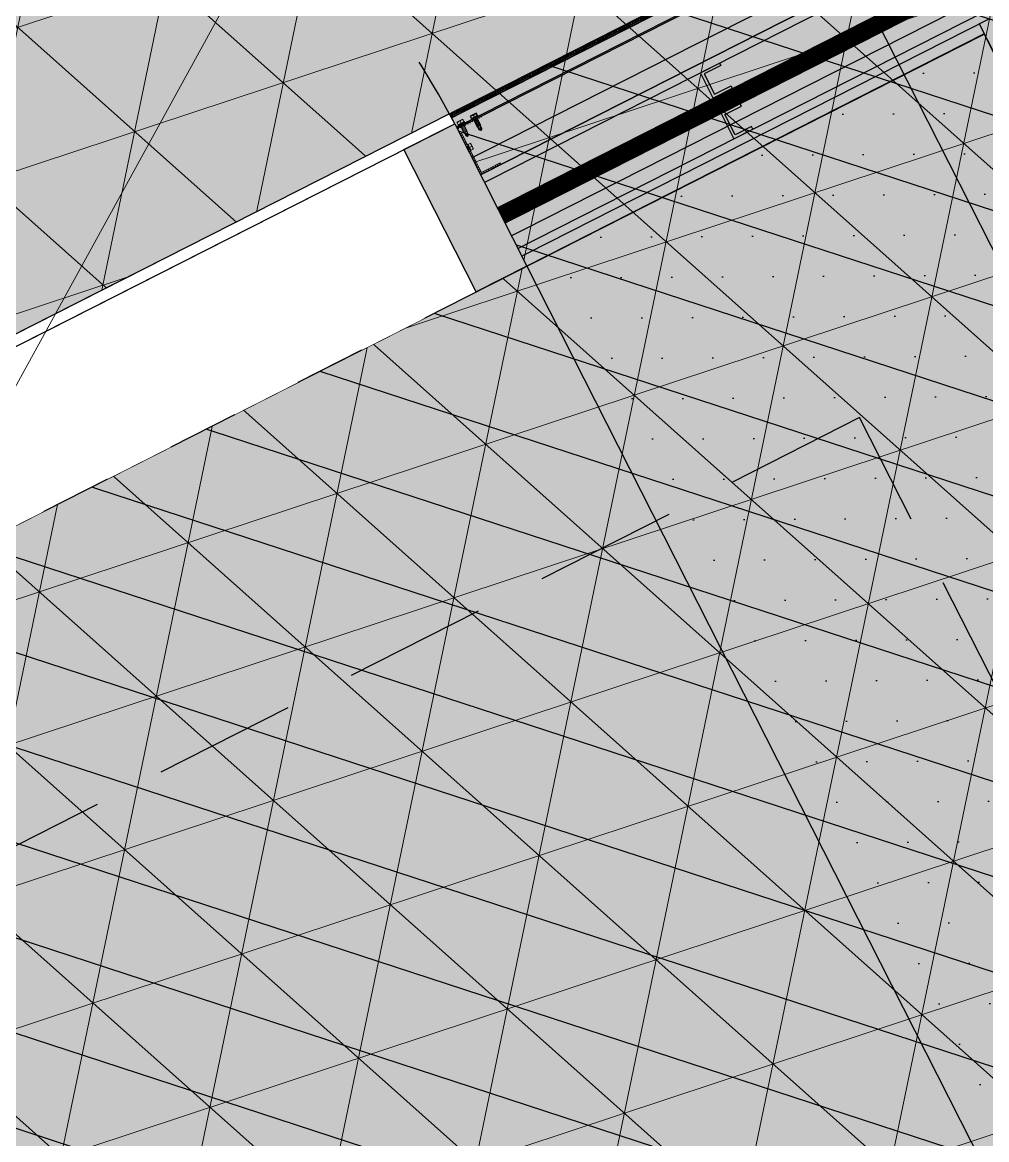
# Model space of a CAD drawing. Header units: metres. Extents: x 678805 to 1359287, y 2747329 to 5497370.
# Drawn here: x 679880.708 to 679882.4, y 2748652.271 to 2748654.231 of the extents above; entities that cross this region are included whole.
import ezdxf
from ezdxf.enums import TextEntityAlignment as Align

# ---------------------------------------------------------------- set-up
doc = ezdxf.new("R2010")
doc.units = ezdxf.units.M
for name, pattern in [('XREF_MON_BUILDINGS$0$Dash_2_', [0.25, 0.125, -0.125]), ('XREF_MON_BUILDINGS$0$Hidden', [0.004, 0.002, -0.002]), ('XREF_MON_BUILDINGS$0$RAYITAS', [0.375, 0.25, -0.125])]:
    doc.linetypes.add(name, pattern=pattern)
for name, color, linetype in [('00_XREF_MON_HSC_PAVEMENT', 7, 'Continuous'), ('00_XREF_TWQ_BUILDINGS', 7, 'Continuous'), ('XREF_MON_BUILDINGS$0$00-Modulos DEFINIDOS', 7, 'Continuous'), ('XREF_MON_BUILDINGS$0$00-Modulos ROOFS', 2, 'Continuous'), ('XREF_MON_BUILDINGS$0$02-H-INST', 252, 'Continuous'), ('XREF_MON_BUILDINGS$0$02-KH-02-Prayer Room', 93, 'Continuous'), ('XREF_MON_BUILDINGS$0$02-L-01_Structure t2', 7, 'Continuous'), ('XREF_MON_BUILDINGS$0$02-L-01_Struture aux', 4, 'Continuous'), ('XREF_MON_BUILDINGS$0$02-L-06_Plan Change', 252, 'Continuous'), ('XREF_MON_BUILDINGS$0$02-L-Insulation', 252, 'Continuous'), ('XREF_MON_BUILDINGS$0$02-L-INT Panel', 5, 'Continuous'), ('XREF_MON_BUILDINGS$0$02-L-panel', 5, 'Continuous'), ('XREF_MON_BUILDINGS$0$02-L-Projection 2', 8, 'Continuous'), ('XREF_MON_BUILDINGS$0$COTAUX', 7, 'Continuous')]:
    doc.layers.add(name, color=color, linetype=linetype)
for name, color, linetype, true_color in [('02-L-Waterfeatures 01', 7, 'Continuous', 0x4da6ff), ('XREF_MON_BUILDINGS$0$0-WIPEOUTS', 7, 'Continuous', 0xffffff), ('XREF_MON_BUILDINGS$0$02-L-06_Walls HATCH 01', 9, 'Continuous', 0x808080)]:
    doc.layers.add(name, color=color, linetype=linetype, true_color=true_color)
doc.layers.add('XREF_MON_BUILDINGS$0$00-AUX STRUCTURE', color=3, linetype='Continuous', plot=False)
doc.layers.add('XREF_MON_BUILDINGS$0$00_AUX', color=3, linetype='Continuous', plot=False)
for name, color, linetype, lineweight in [('XREF_MON_BUILDINGS$0$02-H-251', 251, 'Continuous', 0), ('XREF_MON_BUILDINGS$0$02-H-254', 254, 'Continuous', 0), ('XREF_MON_BUILDINGS$0$02-L-01_Structure L', 7, 'Continuous', 5), ('XREF_MON_BUILDINGS$0$02-L-01_Structure T', 8, 'Continuous', 5), ('XREF_MON_GENERAL_LAYOUT$0$02-L-Level Curves 0.25-0.75m', 33, 'Continuous', 5)]:
    doc.layers.add(name, color=color, linetype=linetype, lineweight=lineweight)
doc.layers.add('XREF_MON_HSC_PAVEMENT$0$03-TR-Pavement_05_Precast irregular Concrete Blocks_Open Joint', color=7, linetype='Continuous', lineweight=5, true_color=0x82ae7e)
doc.layers.add('XREF_MON_HSC_PAVEMENT$0$03-TR-Pavement_07_Precast irregular Concrete Blocks', color=7, linetype='Continuous', lineweight=5, true_color=0xb3b3b3)
doc.styles.add('XREF_MON_BUILDINGS$0$E100', font='verdana.ttf', dxfattribs={"height": 0.18})
doc.styles.add('XREF_MON_GENERAL_LAYOUT$0$Standard', font='arial.ttf')
doc.linetypes.add('XREF_MON_BUILDINGS$0$BATTING', pattern='A,0.0001,-0.1,[134,ltypeshp.shx,S=0.1,R=0,X=-0.1,Y=0],-0.2,[134,ltypeshp.shx,S=0.1,R=180,X=0.1,Y=0],-0.1', length=0.4001)
doc.dimstyles.new('XREF_MON_BUILDINGS$0$E100', dxfattribs={"dimscale": 0.03, "dimtxt": 12, "dimasz": 0.5, "dimexe": 0.1, "dimexo": 1, "dimgap": 4, "dimtad": 1, "dimzin": 0, "dimdsep": 46, "dimtxsty": 'XREF_MON_BUILDINGS$0$E100', "dimblk1": 'XREF_MON_BUILDINGS$0$LINCOT200', "dimblk2": 'XREF_MON_BUILDINGS$0$LINCOT200', "dimsah": 1, "dimcen": 0.1, "dimdle": 0.1, "dimse1": 1, "dimse2": 1, "dimclrt": 256, "dimadec": 0, "dimazin": 0, "dimtfac": 0.01538461538461539, "dimtofl": 0, "dimtmove": 0, "dimatfit": 3, "dimldrblk": 'XREF_MON_BUILDINGS$0$LINCOT200', "dimfxl": 1, "dimtolj": 1, "dimtzin": 0, "dimarcsym": 0})

# ---------------------------------------------------------------- blocks, each defined once
blk = doc.blocks.new('XREF_MON_BUILDINGS$0$LINCOT200')
for p, q in [((0, -9.999961704014428), (0, 10.00003829598555)), ((3.694822225952521e-13, 3.829598557558711e-05), (10.00000000000051, 3.829598557558711e-05))]:
    blk.add_line(p, q)
at = {"const_width": 1.875}
blk.add_lwpolyline([(3.535533801624467, -3.535495714255788), (-3.535533950636761, 3.535572157214077)], dxfattribs=at)
at = {"layer": 'XREF_MON_BUILDINGS$0$COTAUX'}
blk.add_line((0, 0), (-1.249999999999915, 0), dxfattribs=at)
blk = doc.blocks.new('*D90')
at = {"layer": 'DEFPOINTS', "color": 0, "transparency": 16777216}
for p in [(119.6986085125246, -56.82058442011478), (120.1565622668715, -56.82058442011478), (119.6986085111276, -61.62058442039418)]:
    blk.add_point(p, dxfattribs=at)
at = {"layer": 'XREF_MON_BUILDINGS$0$00_AUX', "color": 0, "lineweight": -2, "transparency": 16777216}
blk.add_line((120.1565622668715, -61.60558442039406), (120.1565622668715, -56.83558442011466), dxfattribs=at)
at = {"layer": 'XREF_MON_BUILDINGS$0$00_AUX', "color": 0, "lineweight": -2, "transparency": 16777216, "xscale": 0.015, "yscale": 0.015, "zscale": 0.015}
for p, rotation in [((120.1565622668715, -56.82058442011466), 90.00000000000006), ((120.1565622668715, -61.62058442039406), 270.0000000000001)]:
    blk.add_blockref('XREF_MON_BUILDINGS$0$LINCOT200', p, dxfattribs=dict(at, rotation=rotation))
at = {"layer": 'XREF_MON_BUILDINGS$0$00_AUX', "transparency": 16777216, "insert": (119.9424521258373, -59.22058442025437), "char_height": 0.18, "attachment_point": 5, "rotation": 90.00000000000006, "style": 'XREF_MON_BUILDINGS$0$E100'}
blk.add_mtext('\\A1;4.80', dxfattribs=at)
blk = doc.blocks.new('XREF_MON_BUILDINGS$0$AUTORROSCANTE')
at = {"layer": 'XREF_MON_BUILDINGS$0$02-L-01_Structure t2', "color": 0}
for p, q in [((-31.20000000000002, 5.629165124598842), (-26.19999999999959, 5.62916512459816)), ((-31.19999999999999, -3.410605131648481e-13), (-26.19999999999976, 0)), ((-2.365309734828713, 2.5), (-25, 2.5)), ((0, 0), (-8.999999999999972, 2.5)), ((0, 0), (-3.600692283157343, -1.09366380576239)), ((0, 0), (-2.365309734828713, 2.5)), ((0, 0), (-2.365309734828713, -2.5)), ((-31.20000000000002, -5.629165124598899), (-26.19999999999948, -5.629165124599581)), ((-2.365309734828713, -2.5), (-25, -2.5)), ((-3.600692283157343, -1.09366380576239), (-2.365309734828713, -2.5))]:
    blk.add_line(p, q, dxfattribs=at)
at = {"layer": 'XREF_MON_BUILDINGS$0$02-L-01_Structure t2', "color": 253}
for p, q in [((-25, 3.149999999999977), (-8.999999999999943, 3.150000000000034)), ((-23.47427264461649, -3.14999999999992), (-25, 2.662522019210144)), ((-21.40651940967126, -3.14999999999992), (-23.06020473028568, 3.149999999999864)), ((-19.338766174726, -3.14999999999992), (-20.99245149534045, 3.14999999999992)), ((-17.27101293978083, -3.14999999999992), (-18.92469826039516, 3.150000000000034)), ((-15.20325970483566, -3.14999999999992), (-16.85694502544993, 3.150000000000034)), ((-13.1355064698904, -3.14999999999992), (-14.78919179050473, 3.149999999999977)), ((-11.06775323494514, -3.14999999999992), (-12.72143855555953, 3.149999999999977)), ((-9, -3.14999999999992), (-10.65368532061433, 3.150000000000034)), ((-9, -3.14999999999992), (-8.999999999999972, 3.150000000000034)), ((-25, -3.149999999999977), (-9, -3.149999999999977)), ((-3.600692283157343, -1.09366380576239), (-9, -2.5))]:
    blk.add_line(p, q, dxfattribs=at)
at = {"layer": 'XREF_MON_BUILDINGS$0$02-L-01_Structure t2', "color": 0}
for points in [[(-31.20000000000002, 5.629165124598842), (-26.19999999999996, 5.629165124598842), (-26.19999999999996, -5.629165124599581), (-31.20000000000002, -5.629165124599581)], [(-26.19999999999951, 6.5), (-25, 6.5), (-25, -6.500000000000057), (-26.19999999999951, -6.500000000000057)]]:
    blk.add_lwpolyline(points, close=True, dxfattribs=at)
for centre, start, end in [((-26.98608579049073, 2.367525475711773), 129.2840388374925, 214.1828116507075), ((-26.98608579049073, -2.366719793068796), 145.8304296466695, 230.7332658614822)]:
    blk.add_arc(centre, 4.213914209509284, start, end, dxfattribs=at)
blk = doc.blocks.new('XREF_MON_BUILDINGS$0$ULMA_Montante VV')
at = {"layer": 'XREF_MON_BUILDINGS$0$02-H-251', "ltscale": 125}
h = blk.add_hatch(dxfattribs=at)
h.set_pattern_fill('ANSI31', color=256, scale=0.001, angle=450, style=0)
h.set_pattern_definition([(134.9999999999999, (-0.05125000000043656, -0.00250000000005457), (-0.002245064030267289, -0.002245064030267287), [])])
edge = h.paths.add_edge_path()
edge.add_line((-0.05095000000073924, -0.00250000000005457), (0.04844999999841093, -0.00250000000005457))
edge.add_arc((0.04844999999841093, -0.002200000000129876), 0.0003, 270, 360)
edge.add_line((0.04874999999992724, -0.002200000000129876), (0.04874999999992724, -0.0003000000001520675))
edge.add_arc((0.04844999999841093, -0.0003000000001520675), 0.0003, 0, 90)
edge.add_line((0.04844999999841093, 0), (0, 0))
edge.add_line((0, 0), (0, 0.05719999999996617))
edge.add_arc((-0.0003000000015163096, 0.05719999999996617), 0.0003, 0, 90)
edge.add_line((-0.0003000000015163096, 0.05749999999989086), (-0.002200000000811997, 0.05749999999989086))
edge.add_arc((-0.002200000000811997, 0.05719999999996617), 0.0003, 90, 180)
edge.add_line((-0.002500000000509317, 0.05719999999996617), (-0.002500000000509317, 0))
edge.add_line((-0.002500000000509317, 0), (-0.05095000000073924, 0))
edge.add_arc((-0.05095000000073924, -0.0003000000001520675), 0.0003, 90, 180)
edge.add_line((-0.05125000000043656, -0.0003000000001520675), (-0.05125000000043656, -0.002200000000129876))
edge.add_arc((-0.05095000000073924, -0.002200000000129876), 0.0003, 180, 270)
blk = doc.blocks.new('XREF_MON_BUILDINGS$0$ULMA_Autotaladrante')
at = {"layer": 'XREF_MON_BUILDINGS$0$02-L-01_Structure T', "color": 252}
for p, q in [((-0.02500000000509317, 2.273736754432321e-13), (-0.02263469026956955, 0.00250000000005457)), ((-0.02500000000509317, 2.273736754432321e-13), (-0.01600000000325963, 0.00250000000005457)), ((-0.02500000000509317, 2.273736754432321e-13), (-0.02263469026956955, -0.002499999999599822)), ((-0.02500000000509317, 2.273736754432321e-13), (-0.02139930772136722, -0.001093663805477263)), ((-0.02263469026956955, 0.00250000000005457), (0, 0.00250000000005457)), ((0, 0.003150000000232467), (-0.01600000000325963, 0.003150000000232467)), ((-0.01600000000325963, -0.003149999999777719), (-0.01600000000325963, 0.003150000000232467)), ((-0.01600000000325963, -0.003149999999777719), (-0.01434631468237058, 0.003150000000232467)), ((-0.01393224676803584, -0.003149999999777719), (-0.01227856144714679, 0.003150000000232467)), ((-0.0118644935323573, -0.003149999999777719), (-0.01021080821146825, 0.003150000000232467)), ((-0.00979674029713351, -0.003149999999777719), (-0.008143054976244457, 0.003150000000232467)), ((-0.00772898706190972, -0.003149999999777719), (-0.006075301741020667, 0.003150000000232467)), ((-0.005661233826231182, -0.003149999999777719), (-0.004007548505342129, 0.003150000000232467)), ((-0.003593480591007392, -0.003149999999777719), (-0.001939795270118339, 0.003150000000232467)), ((-0.001525727355783602, -0.003149999999777719), (0, 0.002662522019363678)), ((0.006200000001172157, 0.005629165124673818), (0.001200000000153523, 0.005629165124673818)), ((0.006200000001172157, 2.273736754432321e-13), (0.001200000000153523, 2.273736754432321e-13)), ((-0.02139930772136722, -0.001093663805477263), (-0.02263469026956955, -0.002499999999599822)), ((-0.02263469026956955, -0.002499999999599822), (0, -0.002499999999599822)), ((-0.02139930772136722, -0.001093663805477263), (-0.01600000000325963, -0.002499999999599822)), ((0, -0.003149999999777719), (-0.01600000000325963, -0.003149999999777719)), ((0.006200000001172157, -0.005629165124219071), (0.001200000000153523, -0.005629165124219071))]:
    blk.add_line(p, q, dxfattribs=at)
for points in [[(0.001200000000153523, 0.006499999999959982), (0, 0.006499999999959982), (0, -0.006499999999732609), (0.001200000000153523, -0.006499999999732609)], [(0.006200000001172157, 0.005629165124673818), (0.001200000000153523, 0.005629165124673818), (0.001200000000153523, -0.005629165124219071), (0.006200000001172157, -0.005629165124219071)]]:
    blk.add_lwpolyline(points, close=True, dxfattribs=at)
for centre, start, end in [((0.001986085791031655, 0.002367525475847287), 325.8171883654993, 50.71596115511253), ((0.001986085791031655, -0.002366719792689764), 309.2667341381091, 34.16957033823044)]:
    blk.add_arc(centre, 0.004213914210367771, start, end, dxfattribs=at)
blk = doc.blocks.new('XREF_MON_BUILDINGS$0$ULMA_Escuadra40x80_Seccion')
at = {"layer": 'XREF_MON_BUILDINGS$0$02-H-251', "ltscale": 125}
h = blk.add_hatch(dxfattribs=at)
h.set_pattern_fill('ANSI31', color=256, scale=0.001, angle=360, style=0)
h.set_pattern_definition([(45, (0, 0), (-0.002245064030267288, 0.002245064030267289), [])])
h.paths.add_polyline_path([(0, 0.0799999999994725), (0.002999999989697244, 0.0799999999994725), (0.002999999989697244, 0.002999999999701686), (0.03999999999359716, 0.002999999999701686), (0.03999999999359716, 0), (0, 0)])
at = {"layer": 'XREF_MON_BUILDINGS$0$02-L-01_Structure L', "linetype": 'Continuous'}
blk.add_lwpolyline([(0, 0.0799999999994725), (0.002999999989697244, 0.0799999999994725), (0.002999999989697244, 0.002999999999701686), (0.03999999999359716, 0.002999999999701686), (0.03999999999359716, 0), (0, 0)], close=True, dxfattribs=at)
blk = doc.blocks.new('XREF_MON_BUILDINGS$0$modul 28 ulma')
at = {"layer": 'XREF_MON_BUILDINGS$0$02-H-251', "linetype": 'XREF_MON_BUILDINGS$0$Hidden', "ltscale": 125}
h = blk.add_hatch(dxfattribs=at)
h.set_pattern_fill('ANSI31', color=256, scale=0.001, angle=360, style=0)
h.set_pattern_definition([(45, (-254.9383642196871, -172.1195096422011), (-0.002245064030267288, 0.002245064030267289), [])])
edge = h.paths.add_edge_path()
edge.add_line((0.02693007770623745, 1.777168457354051), (0.02693007770624123, 1.779168457354004))
edge.add_line((0.02693007770624123, 1.779168457354004), (0.02668466718381544, 1.786039951986155))
edge.add_line((0.02668466718381544, 1.786039951986155), (0.02574058373551411, 1.786918785005144))
edge.add_arc((0.02594499169748816, 1.787138369578786), 0.0003, 137.0499999998804, 227.0499999998918, ccw=False)
edge.add_line((0.02572540712384619, 1.787342777540987), (0.0266044137724224, 1.788287047509826))
edge.add_line((0.0266044137724224, 1.788287047509826), (0.02654190239531638, 1.790037366045241))
edge.add_line((0.02654190239531638, 1.790037366045241), (0.02559778024892498, 1.790916235087723))
edge.add_arc((0.02580218821180852, 1.791135819661593), 0.0003, 137.0499999998804, 227.049999999877, ccw=False)
edge.add_line((0.02558260363816656, 1.791340227623794), (0.02646164631546589, 1.79228453629709))
edge.add_line((0.02646164631546589, 1.79228453629709), (0.02599895688215619, 1.805239840414986))
edge.add_arc((0.02400023117386575, 1.805168457354076), 0.002, 2.045408488778087, 89.99999999989184)
edge.add_line((0.02400023117386953, 1.807168457354029), (0.01727087669403916, 1.807168457354042))
edge.add_line((0.01727087669403916, 1.807168457354042), (0.007930077706061259, 1.807168457354059))
edge.add_line((0.007930077706061259, 1.80716845735406), (0.007930077706051537, 1.802018457354102))
edge.add_line((0.007930077706051537, 1.802018457354102), (0.006930077705847811, 1.802018457354104))
edge.add_line((0.006930077705847811, 1.802018457354104), (0.006930077705857848, 1.807335851196564))
edge.add_arc((0.006630077706160528, 1.807335851196565), 0.0003, 359.9999999998918, 419.9999999998961)
edge.add_line((0.006780077706009679, 1.80759565881777), (0.00389969294882205, 1.80925864973284))
edge.add_arc((0.004049692948671201, 1.809518457354045), 0.0003, 59.99999999989609, 239.9999999998774, ccw=False)
edge.add_line((0.004199692948520351, 1.80977826497525), (0.006480077706313994, 1.808461684221409))
edge.add_arc((0.006630077706163144, 1.808721491842614), 0.0003, 239.9999999998961, 359.9999999998918)
edge.add_line((0.006930077705860464, 1.808721491842613), (0.006930077705875089, 1.816468457354001))
edge.add_line((0.006930077705875089, 1.816468457354001), (0.007930077706078816, 1.816468457353999))
edge.add_line((0.007930077706078816, 1.816468457353999), (0.00793007770606749, 1.810468457354141))
edge.add_line((0.00793007770606749, 1.810468457354141), (0.009680077706424012, 1.810468457354137))
edge.add_arc((0.00968007770642354, 1.810218457354086), 0.0002500000000000272, -90.00000000010817, 89.99999999989183, ccw=False)
edge.add_line((0.009680077706423068, 1.809968457354036), (0.007930077706066546, 1.809968457354039))
edge.add_line((0.007930077706066546, 1.809968457354039), (0.007930077706064659, 1.808968457354063))
edge.add_line((0.007930077706064657, 1.808968457354063), (0.02417450054780176, 1.808968457354032))
edge.add_arc((0.02417450054780554, 1.810968457353985), 0.002, 269.9999999998918, 352.552583149694)
edge.add_line((0.02615762901585998, 1.810709224874488), (0.02693007770631193, 1.816618457354039))
edge.add_line((0.02693007770631193, 1.816618457354039), (0.02873007770631484, 1.816618457354036))
edge.add_line((0.02873007770631484, 1.816618457354036), (0.02873007770624036, 1.777168457354048))
edge.add_line((0.02873007770624036, 1.777168457354048), (0.02693007770623745, 1.777168457354051))
h = blk.add_hatch(dxfattribs=at)
h.set_pattern_fill('ANSI31', color=256, scale=0.001, angle=360, style=0)
h.set_pattern_definition([(45, (-255.5383642196871, -172.1195096422011), (-0.002245064030267288, 0.002245064030267289), [])])
edge = h.paths.add_edge_path()
edge.add_line((0.02693007770510476, 1.177168457354051), (0.02693007770510853, 1.179168457354004))
edge.add_line((0.02693007770510853, 1.179168457354004), (0.02668466718268275, 1.186039951986155))
edge.add_line((0.02668466718268275, 1.186039951986155), (0.02574058373438142, 1.186918785005144))
edge.add_arc((0.02594499169635546, 1.187138369578786), 0.0003, 137.0499999998804, 227.0499999998918, ccw=False)
edge.add_line((0.0257254071227135, 1.187342777540987), (0.02660441377128971, 1.188287047509826))
edge.add_line((0.02660441377128971, 1.188287047509826), (0.02654190239418368, 1.190037366045241))
edge.add_line((0.02654190239418368, 1.190037366045241), (0.02559778024779229, 1.190916235087723))
edge.add_arc((0.02580218821067583, 1.191135819661593), 0.0003, 137.0499999998804, 227.049999999877, ccw=False)
edge.add_line((0.02558260363703386, 1.191340227623794), (0.02646164631433319, 1.19228453629709))
edge.add_line((0.02646164631433319, 1.19228453629709), (0.02599895688102349, 1.205239840414986))
edge.add_arc((0.02400023117273306, 1.205168457354077), 0.002, 2.045408488778087, 89.99999999989184)
edge.add_line((0.02400023117273684, 1.207168457354029), (0.01727087669290647, 1.207168457354042))
edge.add_line((0.01727087669290647, 1.207168457354042), (0.007930077704928568, 1.20716845735406))
edge.add_line((0.007930077704928566, 1.20716845735406), (0.007930077704918843, 1.202018457354102))
edge.add_line((0.007930077704918843, 1.202018457354102), (0.006930077704715116, 1.202018457354104))
edge.add_line((0.006930077704715117, 1.202018457354104), (0.006930077704725155, 1.207335851196564))
edge.add_arc((0.006630077705027835, 1.207335851196565), 0.0003, 359.9999999998918, 419.9999999998961)
edge.add_line((0.006780077704876986, 1.20759565881777), (0.003899692947689357, 1.20925864973284))
edge.add_arc((0.004049692947538507, 1.209518457354046), 0.0003, 59.99999999989609, 239.9999999998774, ccw=False)
edge.add_line((0.004199692947387658, 1.20977826497525), (0.0064800777051813, 1.208461684221409))
edge.add_arc((0.006630077705030451, 1.208721491842614), 0.0003, 239.9999999998961, 359.9999999998918)
edge.add_line((0.006930077704727771, 1.208721491842613), (0.006930077704742395, 1.216468457354001))
edge.add_line((0.006930077704742395, 1.216468457354001), (0.007930077704946123, 1.216468457353999))
edge.add_line((0.007930077704946123, 1.216468457353999), (0.007930077704934795, 1.210468457354141))
edge.add_line((0.007930077704934795, 1.210468457354141), (0.009680077705291317, 1.210468457354138))
edge.add_arc((0.009680077705290845, 1.210218457354087), 0.0002500000000000272, -90.00000000010817, 89.99999999989183, ccw=False)
edge.add_line((0.009680077705290373, 1.209968457354036), (0.007930077704933852, 1.209968457354039))
edge.add_line((0.007930077704933852, 1.209968457354039), (0.007930077704931964, 1.208968457354063))
edge.add_line((0.007930077704931964, 1.208968457354063), (0.02417450054666907, 1.208968457354032))
edge.add_arc((0.02417450054667284, 1.210968457353985), 0.002, 269.9999999998918, 352.552583149694)
edge.add_line((0.02615762901472728, 1.210709224874488), (0.02693007770517923, 1.216618457354039))
edge.add_line((0.02693007770517923, 1.216618457354039), (0.02873007770518215, 1.216618457354036))
edge.add_line((0.02873007770518215, 1.216618457354036), (0.02873007770510767, 1.177168457354048))
edge.add_line((0.02873007770510767, 1.177168457354048), (0.02693007770510476, 1.177168457354051))
at = {"layer": 'XREF_MON_BUILDINGS$0$02-H-254', "ltscale": 125}
h = blk.add_hatch(dxfattribs=at)
h.set_pattern_fill('ANSI31', color=256, scale=0.0005, style=0)
h.set_pattern_definition([(45, (-255.0811224342227, -171.9922060928871), (-0.001122532015133644, 0.001122532015133644), [])])
h.paths.add_polyline_path([(3.646040706967342e-05, 1.810668457373628), (3.646040819268309e-05, 2.405537920829363), (0.004968648574243942, 2.405537920829353), (0.004966920435157946, 1.810668457373618)])
h = blk.add_hatch(dxfattribs=at)
h.set_pattern_fill('ANSI31', color=256, scale=0.0005, style=0)
h.set_pattern_definition([(45, (-255.6811224342227, -171.9922060928871), (-0.001122532015133644, 0.001122532015133644), [])])
h.paths.add_polyline_path([(3.646040593698052e-05, 1.210668457373627), (3.646040705998846e-05, 1.805537920829363), (0.004968648573111249, 1.805537920829354), (0.004966920434025252, 1.210668457373618)])
h = blk.add_hatch(dxfattribs=at)
h.set_pattern_fill('ANSI31', color=256, scale=0.0005, style=0)
h.set_pattern_definition([(45, (-256.2811224342227, -171.9922060928871), (-0.001122532015133644, 0.001122532015133644), [])])
h.paths.add_polyline_path([(3.646040480428589e-05, 0.6106684573736277), (3.646040592729383e-05, 1.205537920829364), (0.004968648571978555, 1.205537920829354), (0.004966920432892557, 0.6106684573736184)])
at = {"layer": 'XREF_MON_BUILDINGS$0$02-L-01_Struture aux'}
for p, q in [((0.02678007770492205, 0.04485086689312303), (0.02678007771386863, 4.767772097916205)), ((0.02872996413225352, 4.767772097916201), (0.02873007500585928, 0.04485086693871444))]:
    blk.add_line(p, q, dxfattribs=at)
at = {"layer": 'XREF_MON_BUILDINGS$0$02-L-01_Struture aux', "linetype": 'Continuous'}
for p, q in [((0.1850273918976821, 4.520003940447721), (0.1850273918976821, 0.2800039404477284)), ((0.2150273918970864, 4.520003940447721), (0.2150273918970864, 0.2800039404477284))]:
    blk.add_line(p, q, dxfattribs=at)
at = {"layer": 'XREF_MON_BUILDINGS$0$02-L-01_Struture aux', "linetype": 'XREF_MON_BUILDINGS$0$Hidden'}
for p, q in [((0.00389969294882205, 1.80925864973284), (0.006780077706009679, 1.80759565881777)), ((0.004199692948520351, 1.80977826497525), (0.006480077706313994, 1.808461684221409)), ((0.007930077706078816, 1.816468457353999), (0.006930077705875089, 1.816468457354001)), ((0.006930077705860464, 1.808721491842613), (0.006930077705875089, 1.816468457354001)), ((0.006930077705847811, 1.802018457354104), (0.006930077705857848, 1.807335851196564)), ((0.007930077706067866, 1.810668457354147), (0.007930077706078816, 1.816468457353999)), ((0.009680077706424388, 1.810668457354087), (0.007930077706067866, 1.810668457354147)), ((0.007930077706064657, 1.808968457354063), (0.007930077706066923, 1.810168457354046)), ((0.009680077706423445, 1.810168457354042), (0.007930077706066923, 1.810168457354046)), ((0.02417450054780176, 1.808968457354032), (0.007930077706064657, 1.808968457354063)), ((0.01727087669403916, 1.807168457354042), (0.007930077706061259, 1.80716845735406)), ((0.007930077706051537, 1.802018457354102), (0.007930077706061259, 1.80716845735406)), ((0.02400023117386953, 1.807168457354029), (0.01727087669403916, 1.807168457354042)), ((0.02599895688215618, 1.805239840414986), (0.02646164631546589, 1.79228453629709)), ((0.02615762901585998, 1.810709224874488), (0.02693007770631193, 1.816618457354039)), ((0.02873007770631484, 1.816618457354036), (0.02693007770631193, 1.816618457354039)), ((0.02873007770624036, 1.777168457354048), (0.02873007770631484, 1.816618457354036)), ((0.007930077706051537, 1.802018457354102), (0.006930077705847811, 1.802018457354104)), ((0.02558260363816656, 1.791340227623794), (0.02646164631546589, 1.79228453629709)), ((0.02559778024892498, 1.790916235087723), (0.02654190239531638, 1.790037366045241)), ((0.02572540712384619, 1.787342777540987), (0.0266044137724224, 1.788287047509826)), ((0.02574058373551411, 1.786918785005144), (0.02668466718381544, 1.786039951986155)), ((0.02654190239531638, 1.790037366045241), (0.0266044137724224, 1.788287047509826)), ((0.02668466718381544, 1.786039951986155), (0.02693007770624123, 1.779168457354004)), ((0.02693007770623981, 1.778418457354078), (0.02693007770624123, 1.779168457354004)), ((0.02693007770623745, 1.777168457354051), (0.02693007770624123, 1.779168457354004)), ((0.02873007770624036, 1.777168457354048), (0.02693007770623745, 1.777168457354051)), ((0.007930077704946123, 1.216468457353999), (0.006930077704742395, 1.216468457354001)), ((0.006930077704727771, 1.208721491842613), (0.006930077704742395, 1.216468457354001)), ((0.007930077704935173, 1.210668457354148), (0.007930077704946123, 1.216468457353999)), ((0.02615762901472728, 1.210709224874488), (0.02693007770517923, 1.216618457354039)), ((0.02873007770518215, 1.216618457354036), (0.02693007770517923, 1.216618457354039)), ((0.02873007770510767, 1.177168457354048), (0.02873007770518215, 1.216618457354036)), ((0.003899692947689356, 1.209258649732841), (0.006780077704876986, 1.20759565881777)), ((0.004199692947387658, 1.20977826497525), (0.0064800777051813, 1.208461684221409)), ((0.006930077704715117, 1.202018457354104), (0.006930077704725155, 1.207335851196564)), ((0.007930077704918843, 1.202018457354102), (0.006930077704715117, 1.202018457354104)), ((0.009680077705291695, 1.210668457354087), (0.007930077704935173, 1.210668457354148)), ((0.007930077704931964, 1.208968457354063), (0.00793007770493423, 1.210168457354046)), ((0.009680077705290752, 1.210168457354042), (0.00793007770493423, 1.210168457354046)), ((0.02417450054666907, 1.208968457354032), (0.007930077704931964, 1.208968457354063)), ((0.01727087669290647, 1.207168457354042), (0.007930077704928566, 1.20716845735406)), ((0.007930077704918843, 1.202018457354102), (0.007930077704928566, 1.20716845735406)), ((0.02400023117273684, 1.207168457354029), (0.01727087669290647, 1.207168457354042)), ((0.02599895688102349, 1.205239840414986), (0.02646164631433319, 1.19228453629709)), ((0.02558260363703386, 1.191340227623794), (0.02646164631433319, 1.19228453629709)), ((0.02559778024779229, 1.190916235087723), (0.02654190239418368, 1.190037366045241)), ((0.0257254071227135, 1.187342777540987), (0.02660441377128971, 1.188287047509826)), ((0.02574058373438142, 1.186918785005144), (0.02668466718268275, 1.186039951986155)), ((0.02654190239418368, 1.190037366045241), (0.02660441377128971, 1.188287047509826)), ((0.02668466718268275, 1.186039951986155), (0.02693007770510853, 1.179168457354004)), ((0.02693007770510712, 1.178418457354078), (0.02693007770510853, 1.179168457354004)), ((0.02693007770510476, 1.177168457354051), (0.02693007770510853, 1.179168457354004)), ((0.02873007770510767, 1.177168457354048), (0.02693007770510476, 1.177168457354051))]:
    blk.add_line(p, q, dxfattribs=at)
at = {"layer": 'XREF_MON_BUILDINGS$0$02-L-01_Struture aux'}
for points in [[(0.006885370871356719, 4.767772097916242), (0.006885369946520776, 0.04485078617721333)], [(0.007655521816322132, 0.04485086644598636), (0.007655522741158088, 4.767772097916241)]]:
    blk.add_lwpolyline(points, dxfattribs=at)
at = {"layer": 'XREF_MON_BUILDINGS$0$02-L-01_Struture aux', "linetype": 'Continuous'}
for points in [[(0.1850273918850061, 1.737537783167803), (0.1850273918913441, 1.775003940458881), (0.1350273918913327, 1.775003940458881), (0.1350273918913611, 1.737537783167803), (0.1400273918913566, 1.737537783167803), (0.1400273918913282, 1.770003940458857), (0.180027391890496, 1.770003940458857), (0.1800273918850106, 1.737537783160186), (0.1850273918850061, 1.737537783160186)], [(0.2150273919097625, 1.737537783167803), (0.2150273919034245, 1.775003940458881), (0.2650273919034358, 1.775003940458881), (0.2650273919034074, 1.737537783167803), (0.260027391903412, 1.737537783167803), (0.2600273919034404, 1.770003940458857), (0.2200273919042726, 1.770003940458857), (0.220027391909758, 1.737537783160186), (0.2150273919097625, 1.737537783160186)], [(0.1850273918850061, 1.237537783167803), (0.1850273918913441, 1.275003940458881), (0.1350273918913327, 1.275003940458881), (0.1350273918913611, 1.237537783167803), (0.1400273918913566, 1.237537783167803), (0.1400273918913282, 1.270003940458857), (0.180027391890496, 1.270003940458857), (0.1800273918850106, 1.237537783160186), (0.1850273918850061, 1.237537783160186)], [(0.2150273919097625, 1.237537783167803), (0.2150273919034245, 1.275003940458881), (0.2650273919034358, 1.275003940458881), (0.2650273919034074, 1.237537783167803), (0.260027391903412, 1.237537783167803), (0.2600273919034404, 1.270003940458857), (0.2200273919042726, 1.270003940458857), (0.220027391909758, 1.237537783160186), (0.2150273919097625, 1.237537783160186)], [(0.1850273918850061, 0.7375377831678032), (0.1850273918913441, 0.7750039404588813), (0.1350273918913327, 0.7750039404588813), (0.1350273918913611, 0.7375377831678032), (0.1400273918913566, 0.7375377831678032), (0.1400273918913282, 0.7700039404588574), (0.180027391890496, 0.7700039404588574), (0.1800273918850106, 0.7375377831601861), (0.1850273918850061, 0.7375377831601861)], [(0.2150273919097625, 0.7375377831678032), (0.2150273919034245, 0.7750039404588813), (0.2650273919034358, 0.7750039404588813), (0.2650273919034074, 0.7375377831678032), (0.260027391903412, 0.7375377831678032), (0.2600273919034404, 0.7700039404588574), (0.2200273919042726, 0.7700039404588574), (0.220027391909758, 0.7375377831601861), (0.2150273919097625, 0.7375377831601861)]]:
    blk.add_lwpolyline(points, dxfattribs=at)
at = {"layer": 'XREF_MON_BUILDINGS$0$02-L-01_Struture aux', "linetype": 'XREF_MON_BUILDINGS$0$Hidden'}
for centre, radius, start, end in [((0.004049692948671201, 1.809518457354045), 0.0003, 60.00000003160221, 240.000000031603), ((0.006630077706163144, 1.808721491842614), 0.0003, 240.000000031603, 359.9999999998918), ((0.006630077706160528, 1.807335851196565), 0.0003, 359.9999999998918, 60.00000003160221), ((0.009680077706423916, 1.810418457354093), 0.0002500000000000272, 269.9999999998919, 89.99999999989184), ((0.02400023117386575, 1.805168457354076), 0.002, 2.045408485988311, 89.99999999989184), ((0.02417450054780554, 1.810968457353985), 0.002, 269.9999999998919, 352.5525831494444), ((0.02580218821180852, 1.791135819661593), 0.0003, 137.0499999938589, 227.0499999280947), ((0.02594499169748816, 1.787138369578786), 0.0003, 137.0499999938589, 227.0500000256486), ((0.004049692947538507, 1.209518457354046), 0.0003, 60.00000003160221, 240.0000000316031), ((0.006630077705030451, 1.208721491842614), 0.0003, 240.0000000316031, 359.9999999998918), ((0.006630077705027835, 1.207335851196565), 0.0003, 359.9999999998918, 60.00000003160221), ((0.009680077705291223, 1.210418457354093), 0.0002500000000000272, 269.9999999998919, 89.99999999989184), ((0.02400023117273306, 1.205168457354077), 0.002, 2.045408485988311, 89.99999999989184), ((0.02417450054667284, 1.210968457353985), 0.002, 269.9999999998919, 352.5525831494444), ((0.02580218821067583, 1.191135819661593), 0.0003, 137.0499999938589, 227.0499999280947), ((0.02594499169635546, 1.187138369578786), 0.0003, 137.0499999938589, 227.0500000256486)]:
    blk.add_arc(centre, radius, start, end, dxfattribs=at)
at = {"layer": 'XREF_MON_BUILDINGS$0$02-L-Insulation', "linetype": 'XREF_MON_BUILDINGS$0$BATTING', "ltscale": 0.08}
blk.add_line((0.08666075814691553, 0.08663730668886907), (0.08666075814905091, 4.705362389799463), dxfattribs=at)
at = {"layer": 'XREF_MON_BUILDINGS$0$02-L-Insulation', "linetype": 'XREF_MON_BUILDINGS$0$BATTING', "ltscale": 0.04}
blk.add_line((0.2400273919038565, 0.2850039404392897), (0.2400273919038565, 4.525003940439283), dxfattribs=at)
at = {"layer": 'XREF_MON_BUILDINGS$0$02-L-INT Panel', "linetype": 'Continuous'}
for p, q in [((0.1200273918973718, 4.520003940439266), (0.1200273918976844, 0.2800039404392658)), ((0.1200273918995922, 0.2800039404395714), (0.120027391901549, 4.520003940443156)), ((0.1350273918976708, 4.520003940439266), (0.1350273918976708, 0.2800039404392658)), ((0.2650273918995421, 4.520003940439266), (0.2650273918995421, 0.2800039404392658)), ((0.280027391897681, 4.520003940439266), (0.280027391897681, 0.2800039404392658)), ((0.300027391897681, 4.500003940439247), (0.300027391897681, 0.3000039404392449)), ((0.2800273918977003, 0.3000039404392658), (4.520027391904412, 0.300003940435165))]:
    blk.add_line(p, q, dxfattribs=at)
at = {"layer": 'XREF_MON_BUILDINGS$0$02-L-panel'}
blk.add_line((0.004958194760402984, 0.6070679235693678), (0.004970329485563162, 4.776141030667369), dxfattribs=at)
for points in [[(0.004967299982465772, 2.405537920829353), (3.646040819268309e-05, 2.405537920829363), (3.646040706967342e-05, 1.810668457373628), (0.004961946103828998, 1.810668457373618), (0.004968154139395806, 2.235340860183003)], [(0.004967299981333079, 1.805537920829354), (3.646040705998846e-05, 1.805537920829363), (3.646040593698052e-05, 1.210668457373627), (0.004961946102696305, 1.210668457373618), (0.004968154138263113, 1.635340860183004)], [(0.004967299980200385, 1.205537920829354), (3.646040592729383e-05, 1.205537920829364), (3.646040480428589e-05, 0.6106684573736277), (0.00496194610156361, 0.6106684573736184), (0.004968154137130419, 1.035340860183004)]]:
    blk.add_lwpolyline(points, dxfattribs=at)
at = {"layer": 'XREF_MON_BUILDINGS$0$02-L-panel', "ltscale": 125}
for points in [[(0.004961946103828998, 1.810668457373618), (3.646040706967342e-05, 1.810668457373628)], [(0.004961946102696305, 1.210668457373618), (3.646040593698052e-05, 1.210668457373628)]]:
    blk.add_lwpolyline(points, dxfattribs=at)
at = {"layer": 'XREF_MON_BUILDINGS$0$02-L-01_Struture aux', "xscale": -1}
for name, p, rotation in [('XREF_MON_BUILDINGS$0$ULMA_Montante VV', (0.03123007770642768, 1.802318829267569), 269.9999999998918), ('XREF_MON_BUILDINGS$0$ULMA_Autotaladrante', (0.06856457054256916, 1.796818829278826), 89.99051789069786), ('XREF_MON_BUILDINGS$0$ULMA_Autotaladrante', (0.02535739684385136, 1.78955113896389), 359.9952589478254), ('XREF_MON_BUILDINGS$0$ULMA_Escuadra40x80_Seccion', (0.1200273918995757, 1.799818854402319), 89.99999999989186), ('XREF_MON_BUILDINGS$0$ULMA_Montante VV', (0.03123007770529498, 1.202318829267569), 269.9999999998918), ('XREF_MON_BUILDINGS$0$ULMA_Autotaladrante', (0.06856457054143647, 1.196818829278826), 89.99051789069786), ('XREF_MON_BUILDINGS$0$ULMA_Autotaladrante', (0.02535739684271867, 1.18955113896389), 359.9952589478254), ('XREF_MON_BUILDINGS$0$ULMA_Escuadra40x80_Seccion', (0.120027391898443, 1.199818854402319), 89.99999999989186)]:
    blk.add_blockref(name, p, dxfattribs=dict(at, rotation=rotation))
at = {"layer": 'XREF_MON_BUILDINGS$0$02-L-01_Struture aux', "xscale": 0.001000000003841706, "yscale": 0.001000000003841706, "zscale": 0.001000000003841706}
for p in [(0.05168007761046482, 1.835766163933864), (0.05155752982038672, 1.763923117458855), (0.05168007760933213, 1.235766163933865), (0.05155752981925403, 1.163923117458855)]:
    blk.add_blockref('XREF_MON_BUILDINGS$0$AUTORROSCANTE', p, dxfattribs=at)
blk = doc.blocks.new('XREF_MON_BUILDINGS$0$Kiosk door')
at = {"linetype": 'XREF_MON_BUILDINGS$0$Dash_2_'}
blk.add_wipeout([(-0.3650003588485287, -0.20273887368162846), (-0.3649995805811452, 0.09726091754812582), (0.834999707727285, 0.09726091754812582), (0.8349996411514713, -0.20273888156785946)], dxfattribs=at).dxf.layer = 'XREF_MON_BUILDINGS$0$0-WIPEOUTS'
at = {"layer": 'XREF_MON_BUILDINGS$0$02-L-06_Walls HATCH 01', "linetype": 'Continuous'}
h = blk.add_hatch(color=256, dxfattribs=at)
h.dxf.hatch_style = 1
h.paths.add_polyline_path([(0.8349997775229442, 0.09726260458085129), (0.7350005010742805, 0.09726468567793631), (0.7350005714583424, -0.1827374759855043), (0.8349998004780701, -0.1827409063021986)])
h.paths.add_polyline_path([(-0.2649995567047153, 0.09726103613911455), (-0.3649998889106872, 0.09726103613911455), (-0.3649999365919983, -0.1827395266227524), (-0.2649996043860263, -0.1827395266227524)])
at = {"linetype": 'Continuous'}
blk.add_lwpolyline([(-0.3649999363518257, 0.09726091754812596), (-0.2649995805807295, 0.09726091754812596), (-0.2649996471565431, -0.1827395200508933), (-0.3650000029276393, -0.1827395200508933)], close=True, dxfattribs=at)
at = {"layer": 'XREF_MON_BUILDINGS$0$02-L-06_Plan Change', "linetype": 'Continuous'}
for p, q in [((0.6349999970723608, -0.1827395266227524), (-0.3650000029276393, -0.1827395266227524)), ((-0.3650000029276393, -0.1827395266227524), (-0.3650000029276393, -0.2027388736816308))]:
    blk.add_line(p, q, dxfattribs=at)
at = {"layer": 'XREF_MON_BUILDINGS$0$02-L-06_Plan Change', "linetype": 'XREF_MON_BUILDINGS$0$Dash_2_'}
blk.add_lwpolyline([(0.8349997077205344, 0.09726376371885229), (-0.3649999363518257, 0.09726091754812596)], dxfattribs=at)
at = {"layer": 'XREF_MON_BUILDINGS$0$02-L-06_Plan Change', "linetype": 'Continuous'}
blk.add_lwpolyline([(-0.3650000029276393, -0.2027388736816308), (0.8349996411514713, -0.2027388815678594), (0.8349996411514713, -0.1827395279371219), (-0.3650000029276393, -0.1827395200508933)], close=True, dxfattribs=at)
at = {"layer": 'XREF_MON_BUILDINGS$0$02-L-06_Plan Change', "linetype": 'XREF_MON_BUILDINGS$0$Dash_2_'}
blk.add_arc((0.8349992605718095, -0.1827406837752702), 1.199999263500018, 179.9999441634501, 270.0001456018545, dxfattribs=at)
blk = doc.blocks.new('XREF_MON_BUILDINGS$0$A$C2A062E35')
at = {"layer": 'XREF_MON_BUILDINGS$0$00-AUX STRUCTURE', "linetype": 'Continuous', "const_width": 0.03}
blk.add_lwpolyline([(10.87496452552849, 5.280288278702947), (10.8749645255329, 1.040288278699052)], dxfattribs=at)
at = {"layer": 'XREF_MON_BUILDINGS$0$02-L-Projection 2', "linetype": 'XREF_MON_BUILDINGS$0$RAYITAS'}
blk.add_lwpolyline([(10.27376293251603, 4.760284132988701), (7.073762932516026, 4.760284132988701), (7.073762932516026, 1.560284132988713), (10.27376293251603, 1.560284132988713)], close=True, dxfattribs=at)
at = {"linetype": 'Continuous', "xscale": -1}
blk.add_blockref('XREF_MON_BUILDINGS$0$modul 28 ulma', (11.07483711457654, 0.7602801925535232), dxfattribs=at)
at = {"layer": 'XREF_MON_BUILDINGS$0$02-L-06_Walls HATCH 01', "linetype": 'Continuous', "rotation": 90.00000000000001}
blk.add_blockref('XREF_MON_BUILDINGS$0$Kiosk door', (10.87207064022698, 2.32528181506899), dxfattribs=at)
at = {"layer": 'XREF_MON_BUILDINGS$0$02-H-INST', "linetype": 'Continuous'}
h = blk.add_hatch(dxfattribs=at)
h.set_pattern_fill('DOTS', color=256, scale=0.05)
h.set_pattern_definition([(0, (-65.48140713997837, 80.99773827102466), (0.0396875, 0.079375), [0, -0.079375])])
h.paths.add_polyline_path([(10.77480972268132, 1.960281961722592), (6.574809722674627, 1.960281961726642), (6.574809722676223, 1.060284132988708), (10.77505544588678, 1.060457397396016)])
at = {"layer": 'XREF_MON_BUILDINGS$0$00_AUX', "linetype": 'Continuous'}
blk.add_lwpolyline([(10.77480972268132, 1.960281961722592), (6.574809722674627, 1.960281961726642), (6.574809722676223, 1.060284132988708), (10.77505544588678, 1.060457397396016)], close=True, dxfattribs=at)
at = {"layer": 'XREF_MON_BUILDINGS$0$02-H-INST', "linetype": 'Continuous'}
blk.add_line((10.77480972267972, 1.960282044736131), (6.574809722676222, 1.960281878713104), dxfattribs=at)
blk = doc.blocks.new('XREF_MON_HSC_PAVEMENT')
at = {"layer": 'XREF_MON_HSC_PAVEMENT$0$03-TR-Pavement_05_Precast irregular Concrete Blocks_Open Joint'}
h = blk.add_hatch(dxfattribs=at)
h.set_pattern_fill('SWAMP', color=256, scale=0.01)
h.set_pattern_definition([(0, (0, 0), (0.127, 0.219970452362), [0.03175, -0.22225]), (90, (0.015875, 0), (-0.127, 0.219970452362), [0.015875, -0.424065904724]), (90, (0.01984375, 0), (-0.127, 0.219970452362), [0.0127, -0.427240904724]), (90, (0.01190625, 0), (-0.127, 0.219970452362), [0.0127, -0.427240904724]), (59.99999999999999, (0.0238125, 0), (-0.1269999998274466, 0.2199704524616237), [0.01016, -0.24384]), (120, (0.0079375, 0), (-0.2539999998274466, 9.962377589545213e-11), [0.01016, -0.24384])])
h.paths.add_polyline_path([(679859.1736075989, 2748650.112794552), (679870.7641582047, 2748631.529695605), (679892.2662281827, 2748641.761377243), (679884.3377472018, 2748658.423227134)])
at = {"layer": 'XREF_MON_HSC_PAVEMENT$0$03-TR-Pavement_07_Precast irregular Concrete Blocks', "linetype": 'Continuous'}
h = blk.add_hatch(dxfattribs=at)
h.set_pattern_fill('NET3', color=256, scale=0.075, angle=78.3)
h.set_pattern_definition([(78.3, (679859.1790499991, 2748650.114591902), (-0.2331774317793079, 0.04828872470676953), []), (138.3, (679859.1790499991, 2748650.114591902), (-0.1584079782020697, -0.1777932171567088), []), (198.3, (679859.1790499991, 2748650.114591902), (0.07476945357723823, -0.2260819418634784), [])])
h.paths.add_polyline_path([(679890.6371556517, 2748657.342844426), (679920.741844742, 2748667.285371205), (679924.2530223433, 2748656.64994519), (679938.8734504285, 2748663.617619418), (679932.6085180747, 2748673.736520523), (679919.9871595924, 2748669.569707189), (679919.80053409, 2748670.134812573), (679859.1738532959, 2748650.112875693), (679870.7641582038, 2748631.529695605), (679895.3042574044, 2748643.207013012)])
h = blk.add_hatch(dxfattribs=at)
h.set_pattern_fill('NET3', color=256, scale=0.075, angle=78.3)
h.set_pattern_definition([(78.3, (679859.0115092469, 2748650.373317899), (-0.2331774317793079, 0.04828872470676953), []), (138.3, (679859.0115092469, 2748650.373317899), (-0.1584079782020697, -0.1777932171567088), []), (198.3, (679859.0115092469, 2748650.373317899), (0.07476945357723823, -0.2260819418634784), [])])
edge = h.paths.add_edge_path()
edge.add_line((679859.008168256, 2748650.374094537), (679889.8896236456, 2748660.568603084))
edge.add_line((679889.8896236456, 2748660.568603084), (679885.9133345264, 2748672.608293831))
edge.add_line((679885.9133345264, 2748672.608293831), (679859.0051198624, 2748650.37898199))
blk = doc.blocks.new('XREF_MON_GENERAL_LAYOUT')
at = {"layer": 'XREF_MON_GENERAL_LAYOUT$0$02-L-Level Curves 0.25-0.75m', "ltscale": 0.3}
blk.add_lwpolyline([(679865.4690111697, 2748617.640605912), (679859.8290164538, 2748615.621202409), (679883.3502969239, 2748658.422197361), (679863.3860438836, 2748653.998134261), (679852.4992627125, 2748660.242871418), (679842.6183140888, 2748672.855880453), (679822.7800903079, 2748660.016274335), (679827.3457196304, 2748640.116085055), (679826.8894260417, 2748639.764513834), (679828.1618489953, 2748613.188519833), (679776.3338431852, 2748575.888769201), (679765.7698021781, 2748570.196578269)], dxfattribs=at)
at = {"style": 'XREF_MON_GENERAL_LAYOUT$0$Standard'}
for tag, height, rotation, p in [('604,00', 1, 330.2642936667779, (679905.770310239, 2748776.557787406)), ('603,00', 1, 330.2642936667779, (679901.860927013, 2748753.477248972)), ('600,00', 1, 133.8259836638873, (679944.5968217494, 2748745.152639077)), ('602,00', 1, 330.2642936667779, (679883.3191980837, 2748738.726865312)), ('601,00', 1, 117.8905743169221, (679920.9720408977, 2748732.870057053)), ('601,00', 1, 330.2642936667779, (679864.7774691544, 2748723.976481652)), ('600,00', 1, 40.88332108062335, (679777.4053656742, 2748705.443575754, 1.169999999973397)), ('602,00', 1, 330.2642936667779, (679941.2749349186, 2748705.483031567)), ('601,00', 1, 40.88332108062335, (679701.7983696235, 2748703.888586182, 1.169999999973397)), ('598,00', 0.9999999999999999, 62.09100844466732, (679810.2666232066, 2748702.618736548)), ('600,00', 1, 330.2642936667779, (679877.7814736818, 2748691.131234986)), ('600,00', 0.9999999999999999, 19.55108886768879, (679920.4438211058, 2748685.495504646)), ('601,00', 1, 330.2642936667779, (679934.8129193163, 2748683.803636156)), ('599,00', 1, 330.2642936667779, (679854.5671008349, 2748679.061113989)), ('600,00', 1, 88.39282059591216, (679743.9134691327, 2748675.571576328)), ('599,00', 0.9999999999999998, 20.60862043003912, (679924.2598928241, 2748675.216416284)), ('601,00', 1, 88.39282059591216, (679728.0345944045, 2748671.317844195, -2)), ('602,00', 1, 88.39282059591216, (679711.8257639392, 2748665.966083916, -1)), ('603,00', 1, 88.39282059591216, (679695.6151318625, 2748660.611015213)), ('599,00', 1, 40.88332108062335, (679788.8072719976, 2748655.829159783, 1.169999999973397)), ('601,00', 1, 40.88332108062335, (679627.6123405045, 2748644.602575284, 1.169999999973397)), ('603,00', 0.9999999999999999, 41.70580600405471, (679702.4989019763, 2748628.484392532, 1.169999999925494)), ('600,00', 1, 40.88332108062335, (679645.924961585, 2748597.926138933, 1.169999999973397)), ('599,00', 1, 34.22767859632935, (679673.5743901337, 2748555.136007577, 5.33999999991769))]:
    blk.add_attdef(tag, text='', height=height, rotation=rotation, dxfattribs=at).set_placement(p, align=Align.MIDDLE)
at = {"ltscale": 0.3, "style": 'XREF_MON_GENERAL_LAYOUT$0$Standard'}
for tag, height, rotation, p in [('603,50', 1, 330.2642936667779, (679911.500620042, 2748760.570188188)), ('602,50', 1, 330.2642936667779, (679892.8646878856, 2748745.846442295)), ('600,50', 1, 133.8259836638873, (679933.0482653556, 2748738.729379551)), ('601,50', 1, 330.2642936667779, (679873.5807466183, 2748731.671495228)), ('601,50', 0.9999999999999999, 101.285674792814, (679909.5220062692, 2748726.945334854)), ('602,50', 1, 330.2642936667779, (679948.6248547818, 2748713.859774644)), ('600,50', 1, 39.60595393010205, (679743.242567131, 2748706.971262414)), ('600,50', 1, 330.2642936667779, (679880.2659989139, 2748702.726026631)), ('600,50', 0.9999999999999999, 17.35374479888441, (679917.6150982407, 2748690.553931213)), ('599,50', 1, 330.2642936667779, (679867.1974978975, 2748684.716235158)), ('599,50', 0.9999999999999999, 18.89438680505554, (679921.7103896159, 2748680.578430657)), ('599,50', 1, 39.60595393010205, (679778.9914550197, 2748677.241243556)), ('600,50', 1, 88.39282059591216, (679735.9248694875, 2748673.586085743)), ('601,50', 1, 88.39282059591216, (679719.9062925801, 2748668.580993867)), ('602,50', 1, 88.39282059591216, (679703.4737899266, 2748663.451811911)), ('598,50', 1, 330.2642936667779, (679861.7651457089, 2748662.396830559)), ('601,50', 1, 39.60595393010205, (679610.5132742386, 2748662.061190253)), ('600,00', 0.9999999999999999, 41.70580600405471, (679752.30764285, 2748637.685423907)), ('601,00', 0.9999999999999999, 41.70580600405471, (679736.0440844187, 2748634.537594622)), ('599,00', 0.9999999999999999, 35.08346035422691, (679763.0433427037, 2748634.41500971, 1.169999999925494)), ('602,00', 0.9999999999999999, 41.70580600405471, (679720.1743132578, 2748633.095905716, 1.169999999925494)), ('600,00', 0.9999999999999999, 35.08346035422691, (679747.0628417195, 2748629.903108784, 1.169999999925494)), ('601,00', 0.9999999999999999, 35.08346035422691, (679731.2455695962, 2748625.23889635, 1.169999999925494)), ('600,50', 1, 39.60595393010205, (679636.919713499, 2748621.33866227)), ('602,00', 0.9999999999999999, 35.08346035422691, (679715.3997742002, 2748620.639385471, 1.169999999925494)), ('599,50', 1, 28.76039513677905, (679659.4816038228, 2748574.323313434))]:
    blk.add_attdef(tag, text='', height=height, rotation=rotation, dxfattribs=at).set_placement(p, align=Align.MIDDLE)
blk = doc.blocks.new('XREF_MON_BUILDINGS$0$modulo kiosco')
h = blk.add_hatch()
h.set_pattern_fill('ANSI31', color=256, scale=0.05000000000000005, angle=-115.44788826169)
h.set_pattern_definition([(315.0000000069122, (119.6986085125245, -56.82058442011476), (0.1122532014998222, 0.1122532015269069), [])])
h.paths.add_polyline_path([(119.6986085092649, -61.62058442039415), (119.6986085125245, -57.12058442085981), (119.6986085125245, -56.82058442011476), (124.4986085100099, -61.62058442388661)])
at = {"layer": 'XREF_MON_BUILDINGS$0$0-WIPEOUTS', "true_color": 0xfcfcfc}
h = blk.add_hatch(color=7, dxfattribs=at)
h.dxf.hatch_style = 1
h.paths.add_polyline_path([(119.6986085139215, -61.62058441969566), (119.6986085125245, -56.82058442011476), (124.4986085132696, -56.82058442058042), (124.4986085123383, -61.62058442132547)])
at = {"layer": 'XREF_MON_BUILDINGS$0$00-Modulos ROOFS', "lineweight": 0}
blk.add_lwpolyline([(119.6986085139215, -61.62058441969566), (119.6986085125245, -56.82058442011476), (124.4986085132696, -56.82058442058042), (124.4986085123383, -61.62058442132547)], close=True, dxfattribs=at)
at = {"layer": 'XREF_MON_BUILDINGS$0$00-Modulos ROOFS'}
blk.add_lwpolyline([(124.4986085137352, -57.12058442062698), (124.4986085132696, -56.82058442058042), (124.1986085125245, -56.82058442151174), (119.9986085128039, -56.82058442034759), (119.6986085125245, -56.82058442011476), (119.6986085125245, -57.12058442085981), (119.6986085134558, -61.32058442058042), (119.6986085139215, -61.62058441969566), (119.9986085128039, -61.62058442062698), (124.1986085125245, -61.62058442109264), (124.4986085123383, -61.62058442132547), (124.4986085128039, -61.32058442081325)], close=True, dxfattribs=at)
at = {"layer": 'XREF_MON_BUILDINGS$0$00_AUX', "color": 253}
dim = blk.add_linear_dim(base=(120.1565622668715, -56.82058442011478), p1=(119.6986085111275, -61.62058442039415), p2=(119.6986085125245, -56.82058442011476), angle=90, dimstyle='XREF_MON_BUILDINGS$0$E100', dxfattribs=at)
dim.commit()
dim.dimension.update_dxf_attribs({"geometry": '*D90', "text_midpoint": (119.9424521258372, -59.2205844202545)})
blk = doc.blocks.new('XREF_MON_BUILDINGS')
at = {"layer": 'XREF_MON_BUILDINGS$0$02-KH-02-Prayer Room', "linetype": 'Continuous', "rotation": 206.9053677565495}
blk.add_blockref('XREF_MON_BUILDINGS$0$modulo kiosco', (680017.1543090122, 2748653.829303391), dxfattribs=at)
at = {"layer": 'XREF_MON_BUILDINGS$0$00-Modulos DEFINIDOS', "rotation": 116.9048921632765}
blk.add_blockref('XREF_MON_BUILDINGS$0$A$C2A062E35', (679888.217495378, 2748645.081921207), dxfattribs=at)

msp = doc.modelspace()

# ---------------------------------------------------------------- block references
at = {"layer": '00_XREF_MON_HSC_PAVEMENT'}
msp.add_blockref('XREF_MON_HSC_PAVEMENT', (0, 0), dxfattribs=at)

# ---------------------------------------------------------------- next in the draw order: block references
at = {"layer": '00_XREF_TWQ_BUILDINGS'}
msp.add_blockref('XREF_MON_BUILDINGS', (0, 0), dxfattribs=at)

# ---------------------------------------------------------------- next in the draw order: block references
msp.add_blockref('XREF_MON_BUILDINGS', (0, 0))

# ---------------------------------------------------------------- next in the draw order: block references
at = {"layer": '02-L-Waterfeatures 01', "color": 18, "true_color": 0x000000}
msp.add_blockref('XREF_MON_GENERAL_LAYOUT', (0, 0), dxfattribs=at)

doc.saveas('drawing.dxf')
